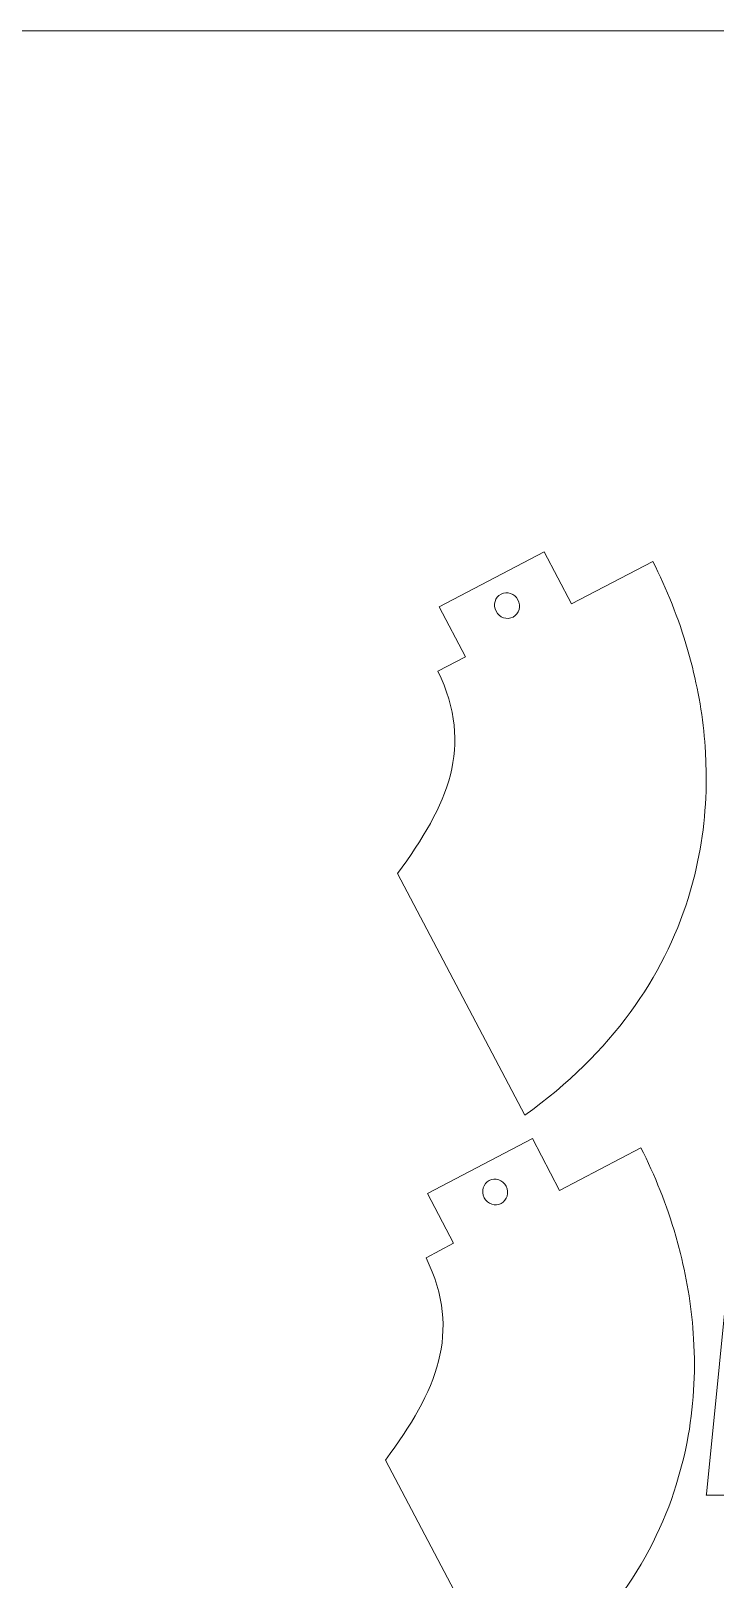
# Model space of a CAD drawing. Header units: millimetres. Extents: x -872 to 869, y -2161 to 2179.
# Drawn here: x -123.8 to 71.7, y 1736.4 to 2178.9 of the extents above; entities that cross this region are included whole.
import ezdxf

# ---------------------------------------------------------------- set-up
doc = ezdxf.new("R2010")
doc.units = ezdxf.units.MM
doc.header["$MEASUREMENT"] = 0
doc.layers.add('Layer 1', color=7, linetype='Continuous')

msp = doc.modelspace()

# ---------------------------------------------------------------- linework, layer by layer
at = {"layer": 'Layer 1', "color": 250, "lineweight": 18}
msp.add_lwpolyline([(-872.4922, 1112.7839), (685.3746, 1112.7839), (685.3746, 2178.9405), (-872.4922, 2178.9405), (-872.4922, 1112.7839)], close=True, dxfattribs=at)
at = {"layer": 'Layer 1', "color": 240, "lineweight": 9}
for points in [[(22.8472, 2029.9954), (22.8472, 2029.9954), (-7.152, 2014.277), (-7.152, 2014.277)], [(63.8187, 2002.0949), (61.2504, 2010.9797), (57.8528, 2019.4575), (53.8522, 2027.3117)], [(63.8187, 2002.0949), (63.8187, 2002.0949), (65.1752, 1997.0531), (65.1752, 1997.0531)], [(68.9285, 1972.7003), (68.4406, 1981.0014), (67.1413, 1989.1669), (65.176, 1997.0535)], [(68.9285, 1972.7003), (68.9285, 1972.7003), (69.1325, 1967.0546), (69.1325, 1967.0546)], [(65.849, 1937.7133), (68.2458, 1947.4806), (69.2642, 1957.3375), (69.1325, 1967.0546)], [(65.849, 1937.7133), (65.849, 1937.7133), (63.9665, 1930.9728), (63.9665, 1930.9728)], [(19.4605, 1862.3553), (19.4605, 1862.3553), (-10.5387, 1846.6369), (-10.5387, 1846.6369)], [(60.432, 1834.4548), (57.8637, 1843.3396), (54.4661, 1851.8174), (50.4655, 1859.6716)], [(60.432, 1834.4548), (60.432, 1834.4548), (61.7885, 1829.413), (61.7885, 1829.413)], [(65.5418, 1805.0602), (65.0539, 1813.3613), (63.7546, 1821.5268), (61.7893, 1829.4134)], [(65.5418, 1805.0602), (65.5418, 1805.0602), (65.7458, 1799.4145), (65.7458, 1799.4145)], [(62.4623, 1770.0732), (64.8591, 1779.8405), (65.8775, 1789.6974), (65.7458, 1799.4145)], [(62.4623, 1770.0732), (62.4623, 1770.0732), (60.5798, 1763.3327), (60.5798, 1763.3327)]]:
    msp.add_open_spline(points, degree=3, dxfattribs=at)
for points, knots in [([(22.8472, 2029.9954), (22.8472, 2029.9954), (30.6289, 2015.1436), (30.6289, 2015.1436), (30.6289, 2015.1436), (30.6289, 2015.1436), (53.8528, 2027.3121), (53.8528, 2027.3121)], [0, 0, 0, 0, 0.33333333, 0.33333333, 0.33333333, 0.33333333, 1, 1, 1, 1]), ([(10.4982, 2017.9601), (8.7697, 2017.0546), (8.1361, 2014.853), (9.0844, 2013.0433), (9.0844, 2013.0433), (10.0326, 2011.2339), (12.2026, 2010.5012), (13.9317, 2011.407), (13.9317, 2011.407), (15.6616, 2012.3135), (16.2937, 2014.5143), (15.3456, 2016.324), (15.3456, 2016.324), (14.3973, 2018.1337), (12.2272, 2018.8662), (10.4982, 2017.9601)], [0, 0, 0, 0, 0.2, 0.2, 0.2, 0.2, 0.4, 0.4, 0.4, 0.4, 0.6, 0.6, 0.6, 0.6, 1, 1, 1, 1]), ([(95.083, 2020.5497), (95.083, 2020.5497), (69.1828, 1760.6507), (69.1828, 1760.6507), (69.1828, 1760.6507), (69.1828, 1760.6507), (69.1514, 1760.4019), (69.1514, 1760.4019), (69.1514, 1760.4019), (69.1514, 1760.4019), (124.4486, 1760.4019), (124.4486, 1760.4019)], [0, 0, 0, 0, 0.25, 0.25, 0.25, 0.25, 0.5, 0.5, 0.5, 0.5, 1, 1, 1, 1]), ([(-7.152, 2014.277), (-7.152, 2014.277), (0.3245, 2000.008), (0.3245, 2000.008), (0.3245, 2000.008), (0.3245, 2000.008), (-7.5197, 1995.8979), (-7.5197, 1995.8979)], [0, 0, 0, 0, 0.33333333, 0.33333333, 0.33333333, 0.33333333, 1, 1, 1, 1]), ([(-7.5197, 1995.8979), (2.8361, 1974.204), (-4.5615, 1957.929), (-19.0905, 1938.0489), (-19.0905, 1938.0489), (-19.0905, 1938.0489), (17.301, 1868.9544), (17.301, 1868.9544), (17.301, 1868.9544), (42.357, 1887.044), (56.9577, 1908.6376), (63.9663, 1930.9732)], [0, 0, 0, 0, 0.25, 0.25, 0.25, 0.25, 0.5, 0.5, 0.5, 0.5, 1, 1, 1, 1]), ([(19.4605, 1862.3553), (19.4605, 1862.3553), (27.2422, 1847.5035), (27.2422, 1847.5035), (27.2422, 1847.5035), (27.2422, 1847.5035), (50.4661, 1859.672), (50.4661, 1859.672)], [0, 0, 0, 0, 0.33333333, 0.33333333, 0.33333333, 0.33333333, 1, 1, 1, 1]), ([(7.1115, 1850.32), (5.383, 1849.4145), (4.7494, 1847.2129), (5.6977, 1845.4032), (5.6977, 1845.4032), (6.6459, 1843.5938), (8.8159, 1842.8611), (10.545, 1843.7669), (10.545, 1843.7669), (12.2749, 1844.6734), (12.907, 1846.8742), (11.9589, 1848.6839), (11.9589, 1848.6839), (11.0106, 1850.4936), (8.8405, 1851.2261), (7.1115, 1850.32)], [0, 0, 0, 0, 0.2, 0.2, 0.2, 0.2, 0.4, 0.4, 0.4, 0.4, 0.6, 0.6, 0.6, 0.6, 1, 1, 1, 1]), ([(-10.5387, 1846.6369), (-10.5387, 1846.6369), (-3.0622, 1832.3679), (-3.0622, 1832.3679), (-3.0622, 1832.3679), (-3.0622, 1832.3679), (-10.9064, 1828.2578), (-10.9064, 1828.2578)], [0, 0, 0, 0, 0.33333333, 0.33333333, 0.33333333, 0.33333333, 1, 1, 1, 1]), ([(-10.9064, 1828.2578), (-0.5506, 1806.5639), (-7.9482, 1790.2889), (-22.4772, 1770.4088), (-22.4772, 1770.4088), (-22.4772, 1770.4088), (13.9143, 1701.3143), (13.9143, 1701.3143), (13.9143, 1701.3143), (38.9703, 1719.4039), (53.571, 1740.9975), (60.5796, 1763.3331)], [0, 0, 0, 0, 0.25, 0.25, 0.25, 0.25, 0.5, 0.5, 0.5, 0.5, 1, 1, 1, 1])]:
    msp.add_open_spline(points, degree=3, knots=knots, dxfattribs=at)

doc.saveas('drawing.dxf')
